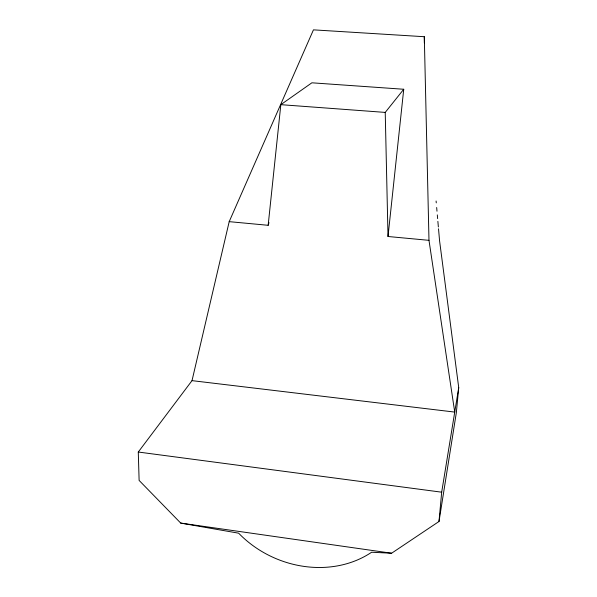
<?xml version="1.0" encoding="UTF-8"?>
<svg xmlns="http://www.w3.org/2000/svg" width="597" height="597" viewBox="0 0 597 597"><rect width="100%" height="100%" fill="white"/><g stroke="black" fill="none" stroke-linecap="round" stroke-linejoin="round"><path stroke-width="0.9" d="M192.018 380.64L454.727 412.087L428.989 240.337L424.303 36.715L313.447 29.85L229.196 221.651L192.018 380.64L138.28 452.033L139.116 480.421L180.719 523.091L238.636 533.181A98.654 84.416 23.8 0 0 371.625 552.232L391.595 553.232L438.996 521.494L441.683 492.189L458.72 387.602L439.571 240.822L438.526 228.793M458.72 387.602L456.362 412.534L438.996 521.494M229.196 221.651L268.157 225.3L280.836 104.669L311.888 82.804L403.736 89.259L388.013 236.502L428.989 240.337M268.157 225.3L268.978 222.621M388.013 236.502L385.229 112.408L403.736 89.259M280.836 104.669L385.229 112.408M138.28 452.033L441.683 492.189M180.719 523.091L391.595 553.232M436.101 201.025L436.265 202.876M436.668 207.502L436.989 211.204M437.31 214.905L437.638 218.606M437.877 221.383L438.362 226.942M424.303 36.715L424.355 43.103"/></g></svg>
